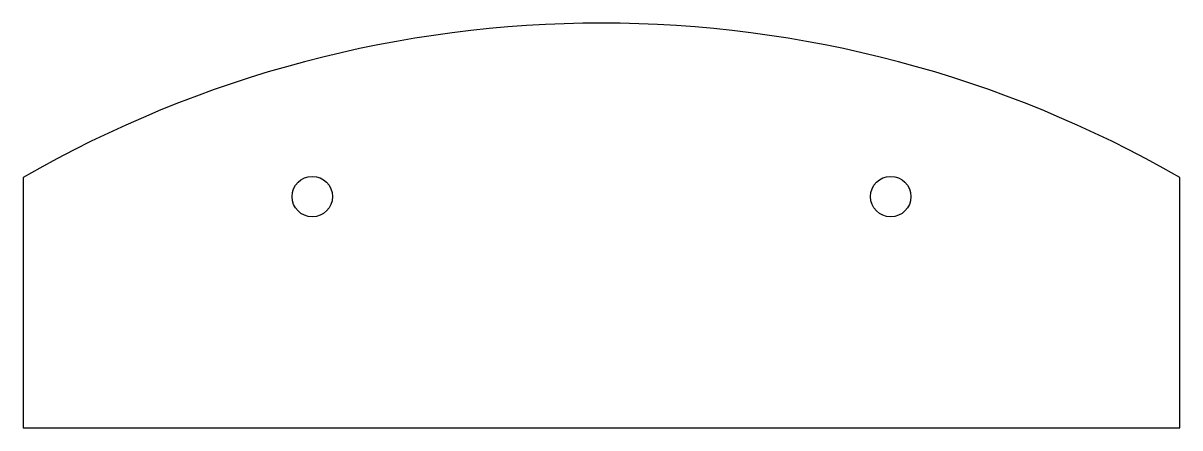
# Model space of a CAD drawing. Extents: x 0 to 200, y 0 to 70.
import ezdxf

# ---------------------------------------------------------------- set-up
doc = ezdxf.new("R2010")
doc.units = 0
doc.layers.get('0').update_dxf_attribs({"linetype": 'CONTINUOUS'})

msp = doc.modelspace()

# ---------------------------------------------------------------- linework, layer by layer
msp.add_lwpolyline([(0, 43.3), (0, 0), (200, 0), (200, 43.3)])
for centre in [(50, 40), (150, 40)]:
    msp.add_circle(centre, 3.5)
msp.add_arc((100, -130.62), 200.62, 60.1015, 119.8985)

doc.saveas('drawing.dxf')
